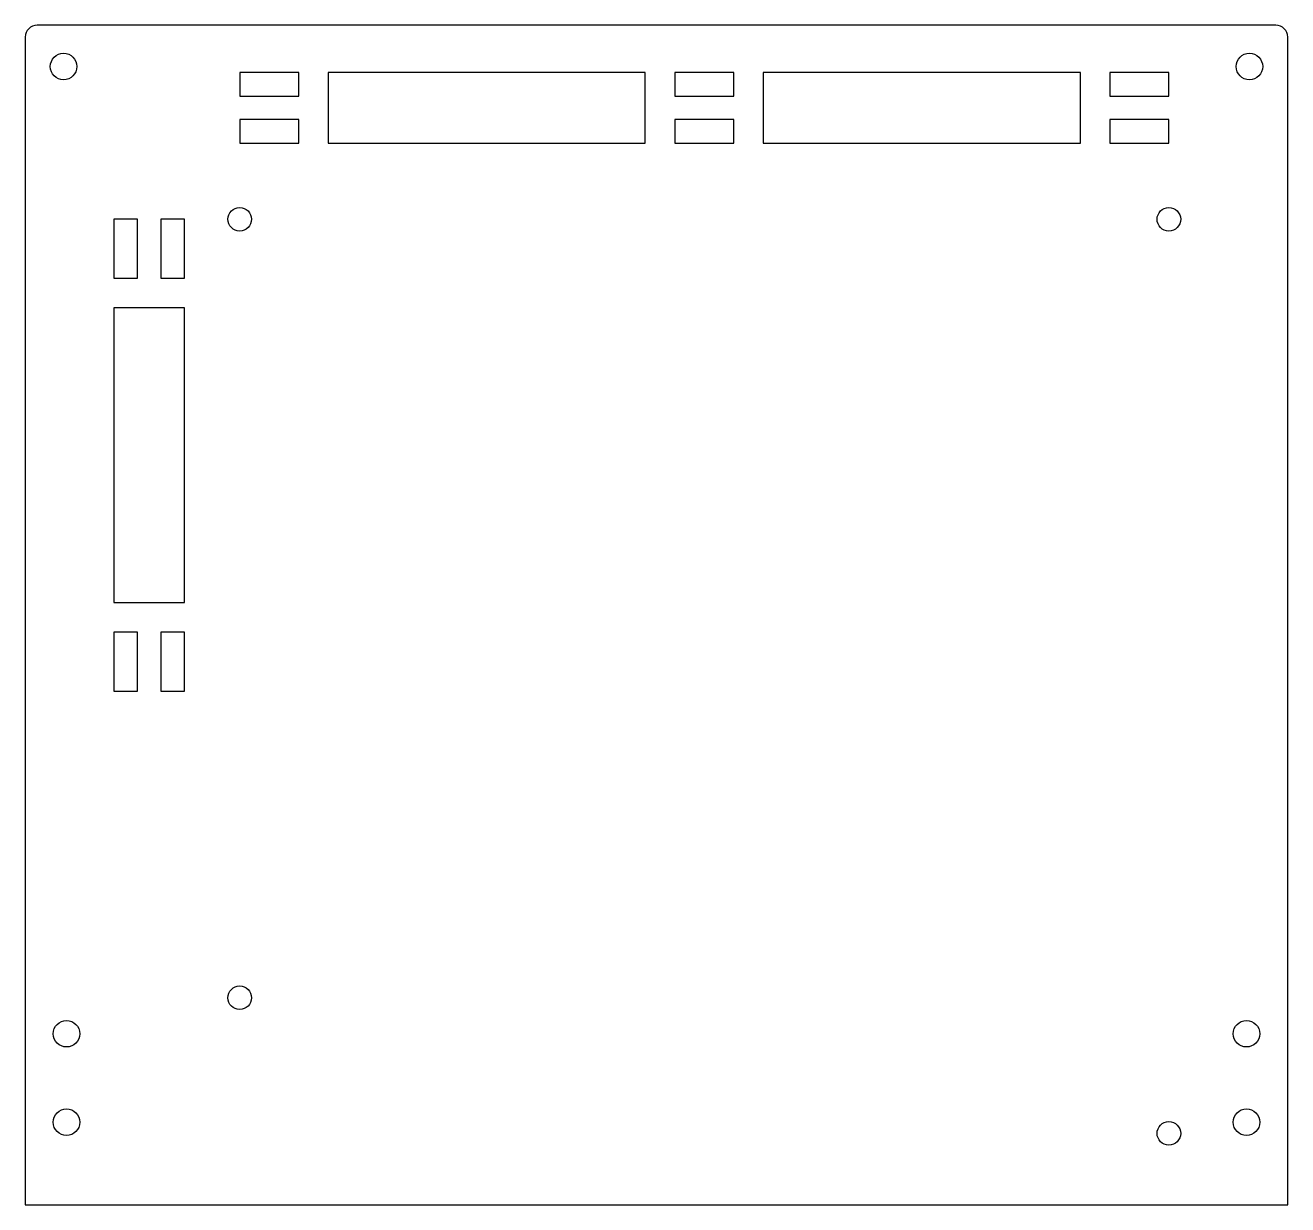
# Model space of a CAD drawing. Header units: millimetres. Extents: x 18 to 232, y 0 to 200.
import ezdxf

# ---------------------------------------------------------------- set-up
doc = ezdxf.new("R2010")
doc.units = ezdxf.units.MM
doc.layers.add('Sketch001', color=7, linetype='CONTINUOUS')

msp = doc.modelspace()

# ---------------------------------------------------------------- linework, layer by layer
at = {"layer": 'Sketch001'}
for p, q in [((230, 200), (20, 200)), ((18, 198), (18, 0)), ((232, 0), (232, 198)), ((54.35, 192), (54.35, 188)), ((64.35, 192), (54.35, 192)), ((64.35, 188), (64.35, 192)), ((69.35, 192), (69.35, 180)), ((123.1, 192), (69.35, 192)), ((123.1, 180), (123.1, 192)), ((128.1, 192), (128.1, 188)), ((138.1, 192), (128.1, 192)), ((138.1, 188), (138.1, 192)), ((143.1, 192), (143.1, 180)), ((196.85, 192), (143.1, 192)), ((196.85, 180), (196.85, 192)), ((201.85, 192), (201.85, 188)), ((211.85, 192), (201.85, 192)), ((211.85, 188), (211.85, 192)), ((54.35, 188), (64.35, 188)), ((128.1, 188), (138.1, 188)), ((201.85, 188), (211.85, 188)), ((54.35, 184), (54.35, 180)), ((64.35, 184), (54.35, 184)), ((64.35, 180), (64.35, 184)), ((128.1, 184), (128.1, 180)), ((138.1, 184), (128.1, 184)), ((138.1, 180), (138.1, 184)), ((201.85, 184), (201.85, 180)), ((211.85, 184), (201.85, 184)), ((211.85, 180), (211.85, 184)), ((54.35, 180), (64.35, 180)), ((69.35, 180), (123.1, 180)), ((128.1, 180), (138.1, 180)), ((143.1, 180), (196.85, 180)), ((201.85, 180), (211.85, 180)), ((33, 167.1), (33, 157.1)), ((37, 167.1), (33, 167.1)), ((37, 157.1), (37, 167.1)), ((41, 167.1), (41, 157.1)), ((45, 167.1), (41, 167.1)), ((45, 157.1), (45, 167.1)), ((33, 157.1), (37, 157.1)), ((41, 157.1), (45, 157.1)), ((33, 152.1), (33, 102.1)), ((45, 152.1), (33, 152.1)), ((45, 102.1), (45, 152.1)), ((33, 102.1), (45, 102.1)), ((33, 97.1), (33, 87.1)), ((37, 97.1), (33, 97.1)), ((37, 87.1), (37, 97.1)), ((41, 97.1), (41, 87.1)), ((45, 97.1), (41, 97.1)), ((45, 87.1), (45, 97.1)), ((33, 87.1), (37, 87.1)), ((41, 87.1), (45, 87.1)), ((18, 0), (232, 0))]:
    msp.add_line(p, q, dxfattribs=at)
for centre, radius in [((24.5, 193), 2.25), ((225.5, 193), 2.25), ((54.35, 167.1), 2), ((211.85, 167.1), 2), ((54.35, 35.1), 2), ((25, 29), 2.25), ((225, 29), 2.25), ((25, 14), 2.25), ((225, 14), 2.25), ((211.85, 12.1), 2)]:
    msp.add_circle(centre, radius, dxfattribs=at)
for centre, start, end in [((20, 198), 90, 180), ((230, 198), 0, 90)]:
    msp.add_arc(centre, 2, start, end, dxfattribs=at)

doc.saveas('drawing.dxf')
